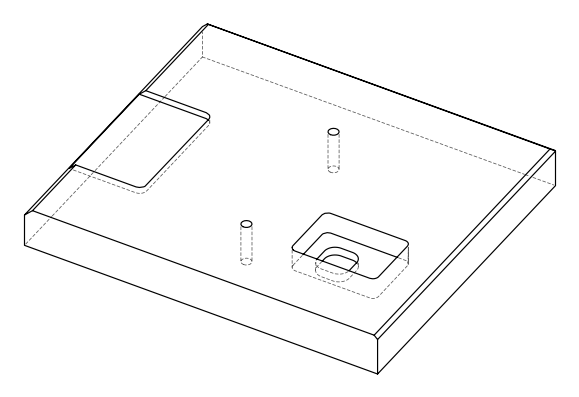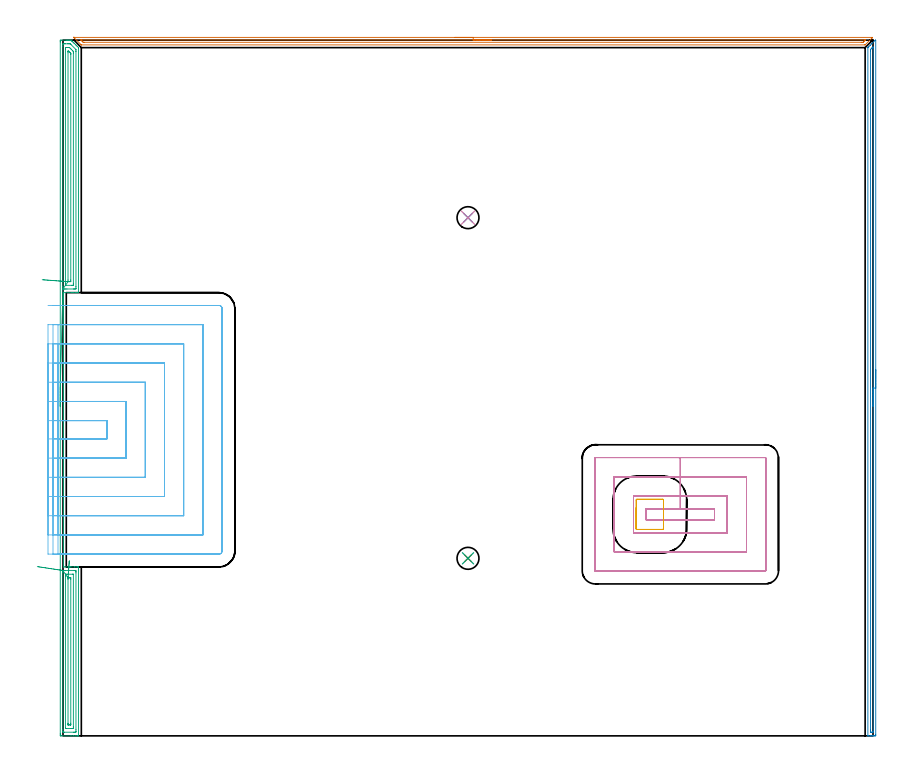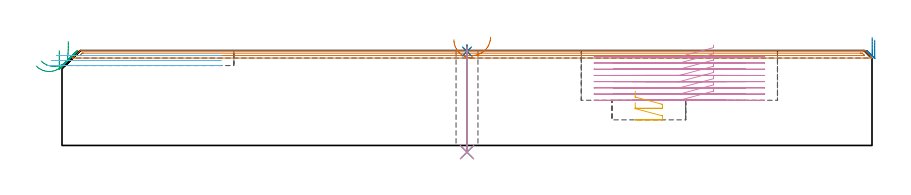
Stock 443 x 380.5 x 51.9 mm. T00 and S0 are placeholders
(PLAN: 10 operations, 5 tool changes, 49.1 min)
(1 AREA_MILL | FG_CHAMFER_SURFACE | UGT0205_001 | 7.09 min | 3706 mm3)
(2 AREA_MILL_1 | FG_CHAMFER_SURFACE_1 | UGT0205_001 | 6.23 min | 3491 mm3)
(3 AREA_MILL_2 | FG_CHAMFER_SURFACE_2 | UGT0205_001 | 9.19 min | 18973 mm3)
(4 MILL_RECTANGULAR_POCKET | POCKET_RECTANGULAR_STRAIGHT | UGT0201_132 | Follow Part, ap 3.5, ae 75% | 13.56 min | 220912 mm3)
(5 MILL_RECTANGULAR_POCKET_1 | POCKET_RECTANGULAR_STRAIGHT_1 | UGT0201_109 | Follow Part, ap 6.35, ae 75% | 0.55 min | 16516 mm3)
(6 MILL_SLOT | SLOT_PARTIAL_RECTANGULAR | UGT0201_132 | Follow Part, ap 3.5, ae 75% | 11.95 min | 108083 mm3)
(7 SPOT_DRILL | STEP1HOLE | NXT0321_9005460120000 | 0.03 min | 12 mm3)
(8 SPOT_DRILL_1 | STEP1HOLE_1 | NXT0321_9005460120000 | 0.03 min | 3 mm3)
(9 DRILL_THROUGH_HOLE_INTO_CENTER | STEP1HOLE | NXT0301_091 | 0.23 min | 5855 mm3)
(10 DRILL_THROUGH_HOLE_INTO_CENTER_1 | STEP1HOLE_1 | NXT0301_091 | 0.23 min | 5844 mm3)
(TOOL UGT0205_001 | Chamfer Mill 20 x 3 x 45 deg. | D20 FL50 Z2)
(TOOL UGT0201_132 | Carbide End Mill 14.0 | D14 FL30 Z4)
(TOOL UGT0201_109 | End Mill 25.4 mm | D25.4 FL25 Z2)
(TOOL NXT0321_9005460120000 | NC Spot Drill, 142deg, 12mm, Carbide, Uncoated | D12 PA142 FL30 Z2)
(TOOL NXT0301_091 | Carbide Drill 12mm [860.1-1200-036A1-MM 2214] | D12 PA140 FL55 Z2)
(OP 1 AREA_MILL)
G17 G21 G94 G90
T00 M6
G54
G17 G0 G90 X214.35 Y382. S1061 M3
G43 Z61.9 H0
Z57.8
G94 G1 X214.388 Z56.928 F250.
X214.502 Z56.063
X214.691 Z55.212
X214.953 Z54.38
X215.287 Z53.574
X215.69 Z52.8
X216.158 Z52.064
X216.69 Z51.372
X217.279 Z50.729
X217.922 Z50.139
X218.614 Z49.608
X219.35 Z49.14
X220.124 Z48.737
X220.93 Z48.403
X221.762 Z48.141
X222.613 Z47.952
X223.478 Z47.838
X224.35 Z47.8
X442.667
X442.697 Y381.999 Z47.799
X442.79 Y381.993 Z47.797
X442.782 Y381.977 Z47.812
X442.636 Y381.835 Z47.963
X442.494 Y381.692 Z48.103
X442.358 Y381.556 Z48.241
X442.19 Y381.389 Z48.409
X438.882 Y378.081 Z51.718
X438.731 Y377.933 Z51.863
X438.695 Y377.905 Z51.89
X438.619 Y377.9 Z51.9
X10.081
X10.005 Y377.905 Z51.89
X9.969 Y377.933 Z51.863
X9.819 Y378.081 Z51.718
X6.342 Y381.556 Z48.241
X6.205 Y381.692 Z48.103
X6.064 Y381.835 Z47.963
X5.917 Y381.978 Z47.811
X5.909 Y381.993 Z47.796
Y381.995 Z47.795
X6.033 Y382. Z47.8
X224.35
Y380.586 Z49.214
X438.417 Y380.585 Z49.215
X438.619 Y380.584 Z49.216
X438.864 Y380.582 Z49.218
X438.91 Y380.579 Z49.221
X438.892 Y380.554 Z49.246
X438.72 Y380.373 Z49.427
X438.619 Y380.269 Z49.531
X438.016 Y379.667 Z50.133
X437.726 Y379.381 Z50.419
X437.66 Y379.322 Z50.478
X437.605 Y379.319 Z50.481
X437.482 Y379.317 Z50.483
X436.833 Y379.315 Z50.485
X436.592 Y379.314 Z50.486
X11.625 Y379.315 Z50.485
X11.3 Y379.316 Z50.484
X11.137 Y379.319 Z50.481
X11.06 Y379.321 Z50.479
X10.974 Y379.386 Z50.414
X10.402 Y379.95 Z49.85
X10.081 Y380.271 Z49.529
X9.806 Y380.556 Z49.244
X9.784 Y380.58 Z49.22
X9.812 Y380.581 Z49.219
X9.901 Y380.584 Z49.216
X10.081 Y380.585 Z49.215
X10.323 Y380.586 Z49.214
X224.35
X225.222 Z49.252
X226.086 Z49.366
X226.938 Z49.555
X227.77 Z49.817
X228.576 Z50.151
X229.35 Z50.554
X230.086 Z51.023
X230.778 Z51.554
X231.421 Z52.143
X232.01 Z52.786
X232.541 Z53.478
X233.01 Z54.214
X233.413 Z54.988
X233.747 Z55.794
X234.009 Z56.626
X234.198 Z57.478
X234.312 Z58.343
X234.35 Z59.214
G0 Z61.9
M5
M2
(OP 2 AREA_MILL_1)
G17 G21 G94 G90
T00 M6
G54
G17 G0 G90 X444.5 Y200.221 S1061 M3
G43 Z61.9 H0
Z57.6
G94 G1 Y200.183 Z56.728 F250.
Y200.069 Z55.863
Y199.88 Z55.012
Y199.618 Z54.18
Y199.284 Z53.374
Y198.881 Z52.6
Y198.413 Z51.864
Y197.881 Z51.172
Y197.292 Z50.529
Y196.649 Z49.94
Y195.957 Z49.408
Y195.221 Z48.94
Y194.447 Z48.537
Y193.641 Z48.203
Y192.809 Z47.941
Y191.958 Z47.752
Y191.093 Z47.638
Y190.221 Z47.6
X444.499 Y0.606 Z47.601
X444.496 Y0.208
X444.491 Y0.01 Z47.604
X444.105 Y0. Z47.99
X443.823 Z48.272
X443.227 Z48.866
X442.663 Z49.433
X442.35 Z49.746
X441.786 Z50.31
X441.473 Z50.622
X440.482 Z51.617
X440.339 Y0.002 Z51.753
X440.202 Y0.01 Z51.888
X440.2 Y0.159 Z51.9
Y376.334
X440.205 Y376.394 Z51.89
X440.243 Y376.444 Z51.854
X440.58 Y376.78 Z51.52
X441.472 Y377.672 Z50.628
X442.35 Y378.55 Z49.75
X444.162 Y380.363 Z47.937
X444.193 Y380.394 Z47.905
X444.306 Y380.498 Z47.786
X444.37 Y380.485 Z47.724
X444.5 Y380.442 Z47.6
Y190.221
X443.086 Z49.014
X443.085 Y2.536 Z49.015
X443.084 Y2.391 Z49.016
X443.079 Y2.026 Z49.021
X442.726 Y2.008 Z49.374
X442.35 Y2.003 Z49.75
X441.856 Y2.001 Z50.244
X441.684 Y2.003 Z50.416
X441.655 Y2.005 Z50.445
X441.629 Y2.009 Z50.471
X441.621 Y2.043 Z50.479
X441.617 Y2.244 Z50.483
X441.615 Y2.391 Z50.485
X441.614 Y3.139 Z50.486
Y374.405
X441.615 Y374.549 Z50.485
X441.621 Y375.29 Z50.479
X441.624 Y375.363 Z50.476
X441.696 Y375.441 Z50.404
X442.024 Y375.773 Z50.076
X442.35 Y376.101 Z49.75
X442.466 Y376.216 Z49.634
X442.584 Y376.334 Z49.516
X442.748 Y376.494 Z49.352
X442.914 Y376.653 Z49.186
X443.079 Y376.804 Z49.021
X443.084 Y376.48 Z49.016
X443.085 Y376.334 Z49.015
X443.086 Y190.221 Z49.014
Y189.349 Z49.052
Y188.485 Z49.166
Y187.633 Z49.355
Y186.801 Z49.617
Y185.995 Z49.951
Y185.221 Z50.354
Y184.485 Z50.823
Y183.793 Z51.354
Y183.15 Z51.943
Y182.561 Z52.586
Y182.03 Z53.278
Y181.561 Z54.014
Y181.158 Z54.788
Y180.824 Z55.594
Y180.562 Z56.426
Y180.373 Z57.278
Y180.259 Z58.143
Y180.221 Z59.014
G0 Z61.9
M5
M2
(OP 3 AREA_MILL_2)
G17 G21 G94 G90
T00 M6
G54
G17 G0 G90 X-1.5 Y180.25 S1061 M3
G43 Z61.9 H0
Z51.9
G94 G1 Y180.288 Z51.028 F250.
Y180.402 Z50.164
Y180.591 Z49.312
Y180.853 Z48.48
Y181.187 Z47.674
Y181.59 Z46.9
Y182.058 Z46.164
Y182.59 Z45.472
Y183.179 Z44.829
Y183.822 Z44.24
Y184.514 Z43.708
Y185.25 Z43.24
Y186.024 Z42.837
Y186.83 Z42.503
Y187.662 Z42.241
Y188.514 Z42.052
Y189.378 Z41.938
Y190.25 Z41.9
Y379.532
X-1.499 Y379.867 Z41.901
X-1.494 Y380.42 Z41.904
X-1.491 Y380.492 Z41.906
X-0.944 Y380.5 Z42.452
X1.722 Z45.116
X2.242 Z45.638
X2.611 Z46.007
X3.131 Z46.526
X3.5 Z46.894
X4.054 Z47.451
X4.389 Y380.494 Z47.788
X4.398 Y380.491 Z47.797
X4.437 Y380.463 Z47.836
X4.636 Y380.265 Z48.035
X4.685 Y380.216 Z48.082
X4.735 Y380.165 Z48.134
X4.93 Y379.97 Z48.329
X4.981 Y379.92 Z48.378
X5.033 Y379.867 Z48.432
X5.225 Y379.676 Z48.624
X5.278 Y379.624 Z48.675
X5.332 Y379.569 Z48.73
X5.994 Y378.906 Z49.394
X6.167 Y378.735 Z49.563
X6.227 Y378.674 Z49.624
X6.867 Y378.033 Z50.267
X7.056 Y377.846 Z50.452
X7.716 Y377.184 Z51.116
X8.391 Y376.509 Z51.791
X8.496 Y376.394 Z51.889
X8.5 Y376.289 Z51.9
Y242.574
X8.497 Y242.41 Z51.888
X8.459 Y242.408 Z51.85
X8.069 Y242.4 Z51.468
X7.745 Z51.145
X7.056 Z50.451
X5.822 Z49.219
X5.278 Z48.672
X4.661 Z48.056
X0.301 Z43.699
X0.3 Y241.78 Z43.7
Y241.769 Z43.697
Y241.679 Z43.7
Y92.4
X0.514 Y92.399 Z43.914
X0.519 Z43.915
X3.5 Y92.4 Z46.894
X4.212 Z47.61
X4.389 Z47.787
X6.167 Z49.563
X6.52 Z49.919
X7.591 Z50.99
X7.944 Z51.343
X8.28 Y92.399 Z51.678
X8.48 Y92.392 Z51.873
X8.504 Y92.39 Z51.896
X8.5 Y92.314 Z51.9
Y0.186
X8.497 Y0.01 Z51.888
X8.456 Y0.008 Z51.847
X8.038 Y0. Z51.438
X7.794 Z51.194
X7.056 Z50.451
X5.797 Z49.194
X4.389 Z47.785
X-0.944 Y0.001 Z42.453
X-1.183 Y0.003 Z42.215
X-1.492 Y0.008 Z41.906
X-1.494 Y0.08 Z41.904
X-1.498 Y0.633 Z41.902
X-1.5 Y1.192 Z41.9
Y190.25
X-0.056 Y244.346 Z43.344
X-0.083 Y244.81 Z43.317
X-0.085 Y244.839 Z43.315
X-0.086 Y245.704 Z43.314
Y377.184
X-0.084 Y378.078 Z43.316
X-0.083 Y378.106 Z43.317
X-0.056 Y378.49 Z43.344
X0.417 Y378.498 Z43.817
X0.833 Y378.499 Z44.233
X1.303 Y378.5 Z44.703
X2.611 Z46.011
X3.081 Y378.499 Z46.481
X3.5 Y378.495 Z46.9
X3.919 Y378.49 Z47.319
X3.96 Y378.479 Z47.36
X3.987 Y378.456 Z47.387
X4.043 Y378.404 Z47.443
X4.153 Y378.297 Z47.553
X4.372 Y378.078 Z47.772
X7.043 Y375.408 Z50.443
X7.079 Y375.372 Z50.479
X7.085 Y374.501 Z50.485
X7.086 Y374.47 Z50.486
Y245.704
X7.084 Y244.81 Z50.484
X7.083 Y244.782 Z50.483
X7.056 Y244.41 Z50.456
X6.571 Y244.402 Z49.971
X6.167 Y244.401 Z49.567
X5.685 Y244.4 Z49.085
X2.129 Z45.529
X1.241 Z44.641
X0.833 Y244.398 Z44.233
X0.36 Y244.392 Z43.76
X0.154 Y244.379 Z43.554
X-0.056 Y244.346 Z43.344
X1.334 Y246.413 Z44.734
X1.333 Y246.42 Z44.733
X1.33 Y246.466 Z44.73
X1.329 Y246.598 Z44.729
X1.328 Y246.995 Z44.728
X1.329 Y375.395 Z44.729
X1.33 Y375.79 Z44.73
X1.333 Y376.289 Z44.733
X1.335 Y376.478 Z44.735
X1.52 Y376.493 Z44.92
X1.722 Y376.497 Z45.122
X2.402 Y376.5 Z45.802
X2.611 Y376.499 Z46.011
X3.295 Y376.496 Z46.695
X3.5 Y376.49 Z46.9
X3.707 Y376.289 Z47.107
X4.389 Y375.612 Z47.789
X4.606 Y375.395 Z48.006
X5.278 Y374.718 Z48.678
X5.489 Y374.501 Z48.889
X5.664 Y374.298 Z49.064
X5.667 Y374.108 Z49.067
X5.67 Y373.606 Z49.07
X5.671 Y373.21 Z49.071
Y247.493
X5.67 Y247.098 Z49.07
X5.667 Y246.598 Z49.067
X5.664 Y246.41 Z49.064
X5.472 Y246.403 Z48.872
X5.278 Y246.401 Z48.678
X4.586 Y246.4 Z47.986
X1.525 Y246.401 Z44.925
X1.394 Y246.404 Z44.794
X1.347 Y246.409 Z44.747
X1.334 Y246.413 Z44.734
X2.75 Y248.417 Z46.15
X2.743 Y249.282 Z46.143
Y373.606
X2.747 Y374.364 Z46.147
X2.75 Y374.474 Z46.15
X2.755 Y374.491 Z46.155
X2.779 Y374.493 Z46.179
X2.834 Z46.234
X3.058 Y374.482 Z46.458
X3.5 Y374.047 Z46.9
X3.945 Y373.606 Z47.345
X4.094 Y373.454 Z47.494
X4.212 Y373.331 Z47.612
X4.247 Y373.292 Z47.647
X4.25 Y373.271 Z47.65
X4.253 Y373.225 Z47.653
X4.257 Y372.845 Z47.657
Y372.712
Y249.282
X4.252 Y248.525 Z47.652
X4.25 Y248.42 Z47.65
X4.157 Y248.41 Z47.557
X3.487 Y248.4 Z46.887
X3.058 Y248.405 Z46.458
X2.843 Y248.41 Z46.243
X2.75 Y248.417 Z46.15
X2.107 Y248.465 Z45.561
X1.416 Y248.516 Z45.031
X0.682 Y248.57 Z44.563
X-0.09 Y248.627 Z44.161
X-0.895 Y248.687 Z43.829
X-1.725 Y248.749 Z43.567
X-2.574 Y248.812 Z43.38
X-3.437 Y248.876 Z43.267
X-4.306 Y248.94 Z43.23
X-5.175 Y249.004 Z43.27
X-6.038 Y249.068 Z43.385
X-6.887 Y249.131 Z43.575
X-7.716 Y249.193 Z43.838
X-8.52 Y249.252 Z44.173
X-9.291 Y249.309 Z44.577
X-10.024 Y249.364 Z45.047
X-10.713 Y249.415 Z45.579
X-11.354 Y249.462 Z46.169
G0 Z61.9
X-14.039 Y92.562
Z43.424
G1 X-13.407 Y92.467 Z42.831
X-12.725 Y92.364 Z42.296
X-12. Y92.255 Z41.823
X-11.237 Y92.14 Z41.416
X-10.442 Y92.02 Z41.078
X-9.621 Y91.896 Z40.811
X-8.78 Y91.769 Z40.617
X-7.925 Y91.641 Z40.498
X-7.064 Y91.511 Z40.455
X-6.202 Y91.381 Z40.488
X-5.346 Y91.252 Z40.597
X-4.503 Y91.124 Z40.781
X-3.678 Y91. Z41.039
X-2.88 Y90.88 Z41.368
X-2.112 Y90.764 Z41.767
X-1.382 Y90.654 Z42.232
X-0.695 Y90.55 Z42.759
X-0.056 Y90.454 Z43.344
X0.081 Y90.433 Z43.481
X0.226 Y90.413 Z43.626
X0.508 Y90.403 Z43.908
X0.833 Y90.401 Z44.233
X1.399 Y90.4 Z44.799
X6.167 Y90.399 Z49.567
X6.736 Y90.397 Z50.136
X7.056 Y90.39 Z50.456
X7.082 Y90.075 Z50.482
X7.084 Y90.046 Z50.484
X7.086 Y89.181 Z50.486
Y3.316
X7.084 Y2.422 Z50.484
X7.083 Y2.394 Z50.483
X7.056 Y2.01 Z50.456
X6.583 Y2.003 Z49.983
X6.167 Y2.001 Z49.567
X5.697 Y2. Z49.097
X0.833 Y2.001 Z44.233
X0.361 Y2.003 Z43.761
X-0.056 Y2.01 Z43.344
X-0.083 Y2.422 Z43.317
X-0.084 Y2.451 Z43.316
X-0.086 Y3.316 Z43.314
Y89.181
X-0.084 Y90.075 Z43.316
X-0.083 Y90.103 Z43.317
X-0.056 Y90.454 Z43.344
X1.335 Y88.376 Z44.735
X1.496 Y88.39 Z44.896
X1.611 Y88.398 Z45.011
X1.722 Y88.399 Z45.122
X2.498 Y88.4 Z45.898
X5.165 Z48.565
X5.278 Y88.399 Z48.678
X5.391 Y88.398 Z48.791
X5.617 Y88.39 Z49.017
X5.666 Y88.387 Z49.066
X5.667 Y88.376 Z49.067
X5.67 Y88.343 Z49.07
X5.671 Y88.286 Z49.071
Y5.105
X5.67 Y4.71 Z49.07
X5.667 Y4.211 Z49.067
X5.664 Y4.022 Z49.064
X5.48 Y4.007 Z48.88
X5.278 Y4.003 Z48.678
X4.598 Y4. Z47.998
X4.389 Z47.789
X1.931 Z45.331
X1.722 Y4.001 Z45.122
X1.513 Y4.004 Z44.913
X1.374 Y4.01 Z44.774
X1.335 Y4.013 Z44.735
X1.333 Y4.032 Z44.733
X1.331 Y4.079 Z44.731
X1.329 Y4.211 Z44.729
Y87.392
X1.33 Y87.787 Z44.73
X1.335 Y88.376 Z44.735
X2.749 Y86.383 Z46.149
X2.759 Y86.39 Z46.159
X2.807 Y86.394 Z46.207
X2.906 Y86.398 Z46.306
X3.104 Y86.399 Z46.504
X3.5 Y86.4 Z46.9
X3.941 Z47.341
X4.112 Y86.399 Z47.512
X4.198 Y86.395 Z47.598
X4.24 Y86.39 Z47.64
X4.251 Y86.386 Z47.651
X4.252 Y86.374 Z47.652
X4.257 Y85.736 Z47.657
Y6.894
X4.253 Y6.136 Z47.653
X4.25 Y6.026 Z47.65
X4.245 Y6.009 Z47.645
X4.221 Y6.006 Z47.621
X4.166 Y6.003 Z47.566
X3.944 Y6.001 Z47.344
X3.5 Y6. Z46.9
X3.056 Y6.001 Z46.456
X2.834 Y6.003 Z46.234
X2.779 Y6.006 Z46.179
X2.755 Y6.009 Z46.155
X2.75 Y6.022 Z46.15
X2.748 Y6.098 Z46.148
X2.743 Y6.761 Z46.143
Y6.894
Y85.603
X2.747 Y86.36 Z46.147
X2.749 Y86.383 Z46.149
X2.813 Y87.247 Z46.251
X2.876 Y88.099 Z46.428
X2.937 Y88.932 Z46.679
X2.997 Y89.741 Z47.002
X3.054 Y90.518 Z47.394
X3.109 Y91.258 Z47.852
X3.16 Y91.955 Z48.374
X3.208 Y92.605 Z48.954
X3.252 Y93.201 Z49.589
X3.292 Y93.741 Z50.274
X3.327 Y94.218 Z51.003
X3.358 Y94.63 Z51.771
X3.383 Y94.974 Z52.573
X3.403 Y95.248 Z53.401
X3.418 Y95.448 Z54.25
X3.427 Y95.573 Z55.113
X3.431 Y95.623 Z55.984
X3.429 Y95.597 Z56.856
G0 Z61.9
M5
M2
(OP 4 MILL_RECTANGULAR_POCKET)
G17 G21 G94 G90
T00 M6
G54
G17 G0 G90 X356.3 Y118.965 S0 M3
G43 Z61.9 H0
Z54.9
G94 G1 Y124.2 Z53.497 F250.
X337.65 Z48.5
X319. F500.
Y118.1
X356.3
Y124.2
X337.65
Y131.2
X312.
Y111.1
X363.3
Y131.2
X337.65
Y141.7
X301.5
Y100.6
X373.8
Y141.7
X337.65
Y152.2
X291.2
G3 X291. Y152. R0.2
G1 Y90.3
G3 X291.2 Y90.1 R0.2
G1 X384.1
G3 X384.3 Y90.3 R0.2
G1 Y152.
G3 X384.1 Y152.2 R0.2
G1 X337.65
X336.65
G0 X356.3 Y118.965 Z51.5
G1 Y124.2 Z50.097 F250.
X337.65 Z45.1
X319. F500.
Y118.1
X356.3
Y124.2
X337.65
Y131.2
X312.
Y111.1
X363.3
Y131.2
X337.65
Y141.7
X301.5
Y100.6
X373.8
Y141.7
X337.65
Y152.2
X291.2
G3 X291. Y152. R0.2
G1 Y90.3
G3 X291.2 Y90.1 R0.2
G1 X384.1
G3 X384.3 Y90.3 R0.2
G1 Y152.
G3 X384.1 Y152.2 R0.2
G1 X337.65
X336.65
G0 X356.3 Y118.965 Z48.1
G1 Y124.2 Z46.697 F250.
X337.65 Z41.7
X319. F500.
Y118.1
X356.3
Y124.2
X337.65
Y131.2
X312.
Y111.1
X363.3
Y131.2
X337.65
Y141.7
X301.5
Y100.6
X373.8
Y141.7
X337.65
Y152.2
X291.2
G3 X291. Y152. R0.2
G1 Y90.3
G3 X291.2 Y90.1 R0.2
G1 X384.1
G3 X384.3 Y90.3 R0.2
G1 Y152.
G3 X384.1 Y152.2 R0.2
G1 X337.65
X336.65
G0 X356.3 Y118.965 Z44.7
G1 Y124.2 Z43.297 F250.
X337.65 Z38.3
X319. F500.
Y118.1
X356.3
Y124.2
X337.65
Y131.2
X312.
Y111.1
X363.3
Y131.2
X337.65
Y141.7
X301.5
Y100.6
X373.8
Y141.7
X337.65
Y152.2
X291.2
G3 X291. Y152. R0.2
G1 Y90.3
G3 X291.2 Y90.1 R0.2
G1 X384.1
G3 X384.3 Y90.3 R0.2
G1 Y152.
G3 X384.1 Y152.2 R0.2
G1 X337.65
X336.65
G0 X356.3 Y118.965 Z41.3
G1 Y124.2 Z39.897 F250.
X337.65 Z34.9
X319. F500.
Y118.1
X356.3
Y124.2
X337.65
Y131.2
X312.
Y111.1
X363.3
Y131.2
X337.65
Y141.7
X301.5
Y100.6
X373.8
Y141.7
X337.65
Y152.2
X291.2
G3 X291. Y152. R0.2
G1 Y90.3
G3 X291.2 Y90.1 R0.2
G1 X384.1
G3 X384.3 Y90.3 R0.2
G1 Y152.
G3 X384.1 Y152.2 R0.2
G1 X337.65
X336.65
G0 X356.3 Y118.965 Z37.9
G1 Y124.2 Z36.497 F250.
X337.65 Z31.5
X319. F500.
Y118.1
X356.3
Y124.2
X337.65
Y131.2
X312.
Y111.1
X363.3
Y131.2
X337.65
Y141.7
X301.5
Y100.6
X373.8
Y141.7
X337.65
Y152.2
X291.2
G3 X291. Y152. R0.2
G1 Y90.3
G3 X291.2 Y90.1 R0.2
G1 X384.1
G3 X384.3 Y90.3 R0.2
G1 Y152.
G3 X384.1 Y152.2 R0.2
G1 X337.65
X336.65
G0 X356.3 Y118.965 Z34.5
G1 Y124.2 Z33.097 F250.
X337.65 Z28.1
X319. F500.
Y118.1
X356.3
Y124.2
X337.65
Y131.2
X312.
Y111.1
X363.3
Y131.2
X337.65
Y141.7
X301.5
Y100.6
X373.8
Y141.7
X337.65
Y152.2
X291.2
G3 X291. Y152. R0.2
G1 Y90.3
G3 X291.2 Y90.1 R0.2
G1 X384.1
G3 X384.3 Y90.3 R0.2
G1 Y152.
G3 X384.1 Y152.2 R0.2
G1 X337.65
X336.65
G0 X356.3 Y118.965 Z31.1
G1 Y124.2 Z29.697 F250.
X337.65 Z24.7
X319. F500.
Y118.1
X356.3
Y124.2
X337.65
Y131.2
X312.
Y111.1
X363.3
Y131.2
X337.65
Y141.7
X301.5
Y100.6
X373.8
Y141.7
X337.65
Y152.2
X291.2
G3 X291. Y152. R0.2
G1 Y90.3
G3 X291.2 Y90.1 R0.2
G1 X384.1
G3 X384.3 Y90.3 R0.2
G1 Y152.
G3 X384.1 Y152.2 R0.2
G1 X337.65
X336.65
G0 Z61.9
M5
M2
(OP 5 MILL_RECTANGULAR_POCKET_1)
G17 G21 G94 G90
T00 M6
G54
G17 G0 G90 X313.5 Y124.854 S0 M3
G43 Z61.9 H0
Z29.633
G94 G1 Y113.3 Z26.537 F250.
Y113.237 Z26.52
X313.526 Y113.145 Z26.495
X313.572 Y113.063 Z26.47
X313.661 Y112.973 Z26.436
X313.745 Y112.926 Z26.41
X313.837 Y112.9 Z26.384
X328.063 Z22.572
X328.221 Y112.96 Z22.527
X328.34 Y113.079 Z22.482
X328.4 Y113.237 Z22.437
Y113.3 Z22.42
Y121.15 Z20.317
Y129. F500.
G3 X328. Y129.4 R0.4
G1 X313.9
G3 X313.5 Y129. R0.4
G1 Y113.3
G3 X313.9 Y112.9 R0.4
G1 X328.
G3 X328.4 Y113.3 R0.4
G1 Y121.15
Y122.15
G0 X313.5 Y124.854 Z23.317
G1 Y113.3 Z20.221 F250.
Y113.237 Z20.204
X313.526 Y113.145 Z20.178
X313.572 Y113.063 Z20.153
X313.661 Y112.973 Z20.119
X313.745 Y112.926 Z20.093
X313.837 Y112.9 Z20.068
X328.063 Z16.256
X328.221 Y112.96 Z16.211
X328.34 Y113.079 Z16.166
X328.4 Y113.237 Z16.12
Y113.3 Z16.103
Y121.15 Z14.
Y129. F500.
G3 X328. Y129.4 R0.4
G1 X313.9
G3 X313.5 Y129. R0.4
G1 Y113.3
G3 X313.9 Y112.9 R0.4
G1 X328.
G3 X328.4 Y113.3 R0.4
G1 Y121.15
Y122.15
G0 Z61.9
M5
M2
(OP 6 MILL_SLOT)
G17 G21 G94 G90
T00 M6
G54
G17 G0 G90 X-2.733 Y162.4 S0 M3
G43 Z61.9 H0
Z49.167
G94 G1 X0.267 F250.
X24. F500.
Y172.4
X0.267
X-2.733 F250.
Y151.9 F500.
X0.267 F250.
X34.5 F500.
Y182.9
X0.267
X-2.733 F250.
Y141.4 F500.
X0.267 F250.
X45. F500.
Y193.4
X0.267
X-2.733 F250.
Y130.9 F500.
X0.267 F250.
X55.5 F500.
Y203.9
X0.267
X-2.733 F250.
Y120.4 F500.
X0.267 F250.
X66. F500.
Y214.4
X0.267
X-2.733 F250.
Y109.9 F500.
X0.267 F250.
X76.5 F500.
Y224.9
X0.267
X-2.733 F250.
Y99.4 F500.
X0.267 F250.
X85.3 F500.
G3 X87. Y101.1 R1.7
G1 Y233.7
G3 X85.3 Y235.4 R1.7
G1 X0.267
X-2.733 F250.
G0 X-5.467 Y162.4 Z46.433
G1 X-2.467
X24. F500.
Y172.4
X-2.467
X-5.467 F250.
Y151.9 F500.
X-2.467 F250.
X34.5 F500.
Y182.9
X-2.467
X-5.467 F250.
Y141.4 F500.
X-2.467 F250.
X45. F500.
Y193.4
X-2.467
X-5.467 F250.
Y130.9 F500.
X-2.467 F250.
X55.5 F500.
Y203.9
X-2.467
X-5.467 F250.
Y120.4 F500.
X-2.467 F250.
X66. F500.
Y214.4
X-2.467
X-5.467 F250.
Y109.9 F500.
X-2.467 F250.
X76.5 F500.
Y224.9
X-2.467
X-5.467 F250.
Y99.4 F500.
X-2.467 F250.
X85.3 F500.
G3 X87. Y101.1 R1.7
G1 Y233.7
G3 X85.3 Y235.4 R1.7
G1 X-2.467
X-5.467 F250.
G0 X-8.199 Y162.4 Z43.7
G1 X-5.199
X24. F500.
Y172.4
X-5.199
X-8.199 F250.
Y151.9
X-5.199
X34.5 F500.
Y182.9
X-5.199
X-8.199 F250.
Y141.4
X-5.199
X45. F500.
Y193.4
X-5.199
X-8.199 F250.
Y130.9
X-5.199
X55.5 F500.
Y203.9
X-5.199
X-8.199 F250.
Y120.4
X-5.199
X66. F500.
Y214.4
X-5.199
X-8.199 F250.
Y109.9
X-5.199
X76.5 F500.
Y224.9
X-5.199
X-8.199 F250.
Y99.4
X-5.199
X85.3 F500.
G3 X87. Y101.1 R1.7
G1 Y233.7
G3 X85.3 Y235.4 R1.7
G1 X-5.199
X-8.199 F250.
G0 Z61.9
M5
M2
(OP 7 SPOT_DRILL)
G17 G21 G94 G90
T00 M6
G54
G17 G0 G90 X221.5 Y97.1 S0 M3
G43 Z61.9 H0
G94 G81 G98 Z51.384 F250. R54.9
G80
M5
M2
(OP 8 SPOT_DRILL_1)
G17 G21 G94 G90
T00 M6
G54
G17 G0 G90 X221.5 Y283.4 S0 M3
G43 Z61.9 H0
G94 G81 G98 Z51.384 F250. R54.9
G80
M5
M2
(OP 9 DRILL_THROUGH_HOLE_INTO_CENTER)
G17 G21 G94 G90
T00 M6
G54
G17 G0 G90 X221.5 Y97.1 S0 M3
G43 Z61.9 H1
G94 G73 G98 Z-3.684 F250. Q11.117 R53.9
G80
M5
M2
(OP 10 DRILL_THROUGH_HOLE_INTO_CENTER_1)
G17 G21 G94 G90
T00 M6
G54
G17 G0 G90 X221.5 Y283.4 S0 M3
G43 Z61.9 H1
G94 G73 G98 Z-3.684 F250. Q11.117 R53.9
G80
M5
M2
